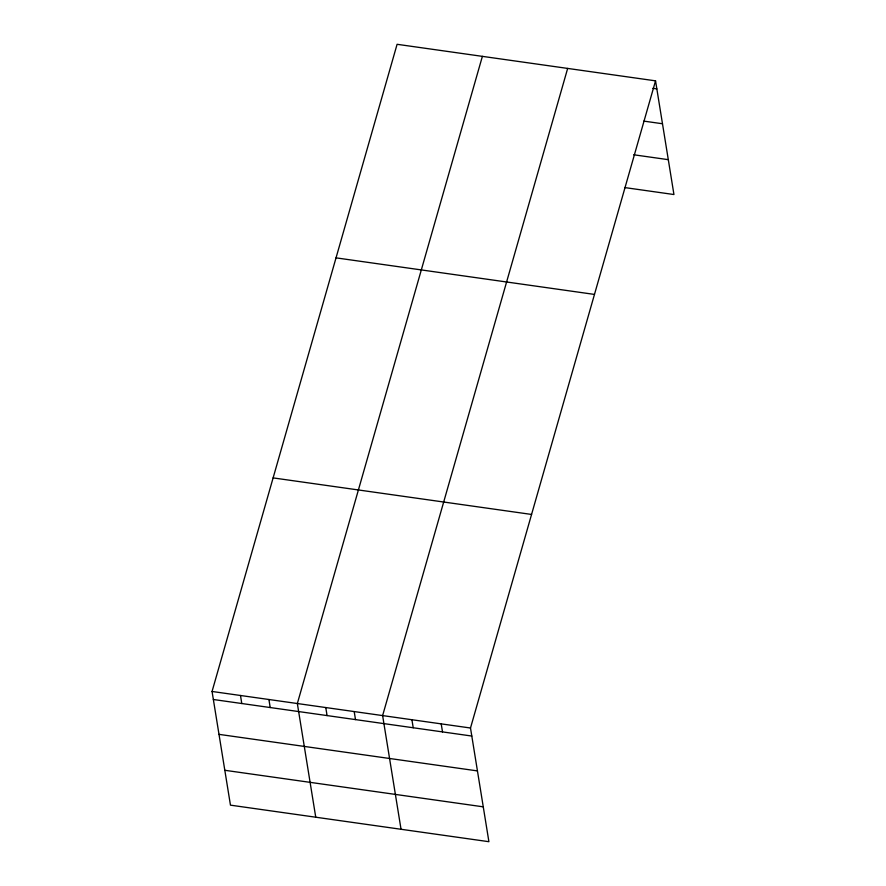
<?xml version="1.0" encoding="UTF-8"?>
<svg xmlns="http://www.w3.org/2000/svg" width="886" height="886" viewBox="0 0 886 886"><rect width="100%" height="100%" fill="white"/><g stroke="black" fill="none" stroke-linecap="round" stroke-linejoin="round"><path stroke-width="1.33" d="M655.54 80.847L470.499 728.015L488.906 841.7L230.46 805.152L212.053 691.468L397.094 44.3L655.54 80.847L673.947 194.532L624.685 187.566M482.383 56.361L297.342 703.528L315.748 817.213M567.66 68.421L382.619 715.589L401.037 829.274M652.849 88.323L656.836 88.888M643.845 121.116L662.484 123.752M633.689 154.773L668.299 159.668M336.027 257.859L594.473 294.418M273.109 477.897L531.556 514.445M212.053 691.468L470.499 728.015M213.349 699.497L471.795 736.044M218.997 734.361L477.443 770.909M224.811 770.288L483.258 806.836M441.206 723.873L442.513 731.902M411.912 719.731L413.219 727.76M354.201 711.569L355.496 719.598M325.771 707.549L327.067 715.578M268.912 699.508L270.208 707.537M240.483 695.488L241.778 703.517"/></g></svg>
